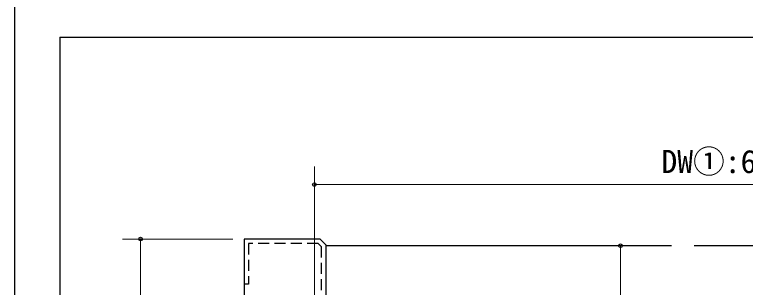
# Model space of a CAD drawing. Units: millimetres at full size; details may follow other scales. Extents: x -800 to 800, y -560 to 560.
# Drawn here: x -800 to -477.7, y -154.4 to -34 of the extents above; entities that cross this region are included whole.
import ezdxf
from ezdxf.enums import TextEntityAlignment as Align

# ---------------------------------------------------------------- set-up
doc = ezdxf.new("R2010")
doc.units = ezdxf.units.MM
doc.header["$LTSCALE"] = 4
doc.header["$PDMODE"] = 32
doc.header["$PDSIZE"] = 1.6
doc.linetypes.add('DASHED1', pattern=[1.8, 1.2, -0.6])
doc.layers.add('0-0', color=7, linetype='Continuous', lineweight=25)
doc.layers.add('2-0', color=7, linetype='Continuous', lineweight=25)
doc.styles.add('ＭＳ ゴシック', font='')
doc.styles.get('ＭＳ ゴシック').set_extended_font_data('MS Gothic')

msp = doc.modelspace()

# ---------------------------------------------------------------- linework, layer by layer
at = {"layer": '0-0'}
for p, q in [((-800, 560), (-800, -560)), ((-780, -44), (152, -44))]:
    msp.add_line(p, q, dxfattribs=at)
msp.add_lwpolyline([(-780, -44), (-780, -444), (152, -444)], dxfattribs=at)
at = {"layer": '2-0', "color": 4, "lineweight": 9}
for p, q in [((-667.797, -109.011), (-305.623, -109.011)), ((-752.442, -133.014), (-703.796, -133.014)), ((-744.442, -305.027), (-744.442, -133.014)), ((-532.796, -302.027), (-532.796, -136.014))]:
    msp.add_line(p, q, dxfattribs=at)
at = {"layer": '2-0'}
for p, q in [((-698.796, -133.014), (-698.796, -305.027)), ((-665.296, -133.014), (-698.796, -133.014)), ((-665.296, -133.014), (-662.796, -135.514)), ((-662.796, -135.514), (-662.796, -239.524)), ((-510.211, -136.014), (-662.796, -136.014)), ((-91.176, -136.014), (-500.211, -136.014))]:
    msp.add_line(p, q, dxfattribs=at)
at = {"layer": '2-0', "color": 4, "lineweight": 9}
msp.add_lwpolyline([(-667.797, -101.011), (-667.797, -165.516), (-667.797, -232.181)], dxfattribs=at)
at = {"layer": '2-0', "linetype": 'DASHED1'}
for points in [[(-666.124, -135.014), (-696.796, -135.014), (-696.796, -153.014), (-698.796, -153.014)], [(-666.124, -135.014), (-664.796, -136.342), (-664.796, -237.524)]]:
    msp.add_lwpolyline(points, dxfattribs=at)
at = {"layer": '2-0', "color": 4}
for p in [(-667.797, -109.011), (-744.442, -133.014), (-532.796, -136.014)]:
    msp.add_point(p, dxfattribs=at)

# ---------------------------------------------------------------- texts
at = {"layer": '2-0', "style": 'ＭＳ ゴシック'}
msp.add_text('DW①:667', height=10.26, dxfattribs=at).set_placement((-514.71, -107.011), align=Align.BOTTOM_LEFT)

doc.saveas('drawing.dxf')
